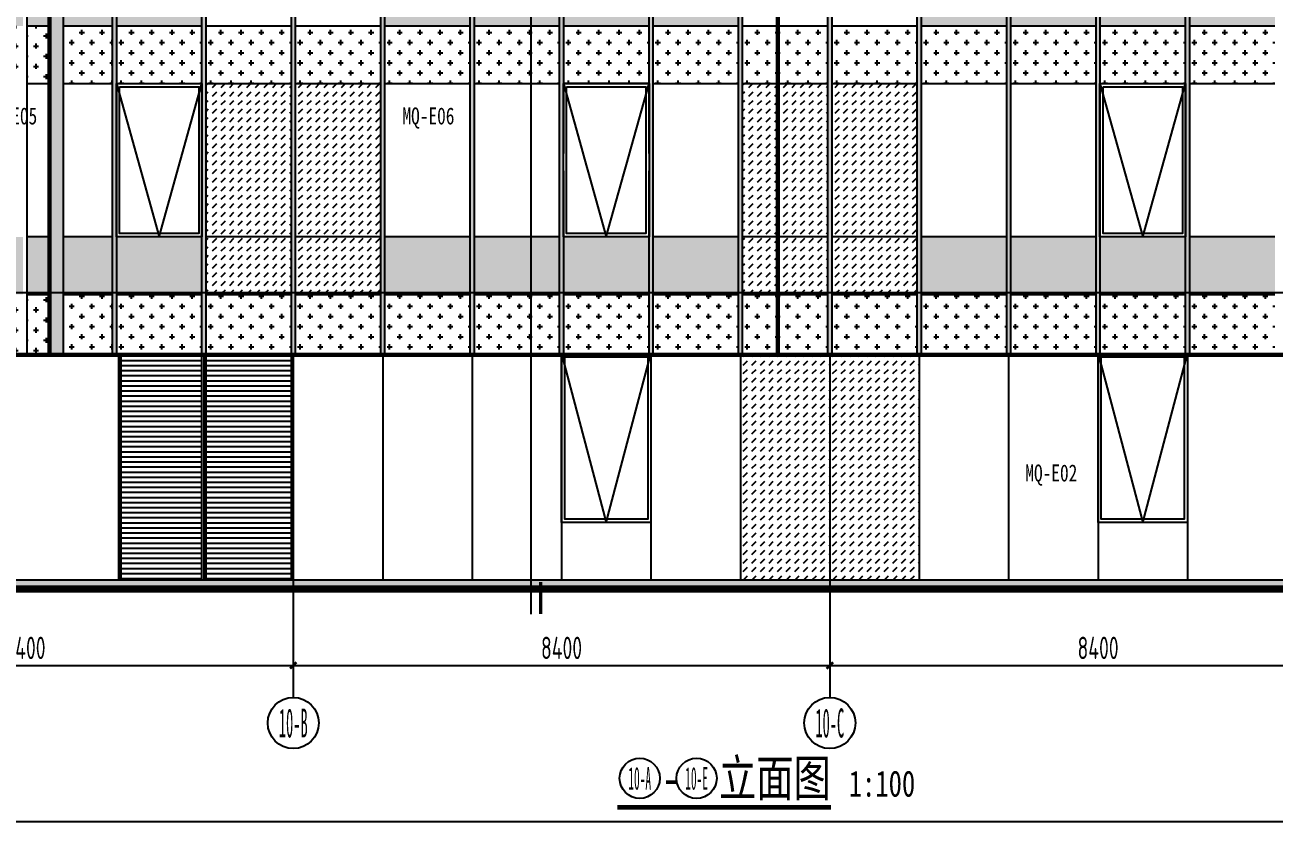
# Model space of a CAD drawing. Extents: x -863035 to 270371, y -8918 to 240488.
# Drawn here: x -295212 to -275642, y 143481 to 156141 of the extents above; entities that cross this region are included whole.
import ezdxf
from ezdxf.enums import TextEntityAlignment as Align

# ---------------------------------------------------------------- set-up
doc = ezdxf.new("R2010")
doc.units = 0
doc.header["$LTSCALE"] = 1000
doc.header["$MEASUREMENT"] = 0
doc.linetypes.add('109-34 轴网$0$L1$0$$AUDIT_BAD_LTYPE1', pattern=[0])
for name, color, linetype in [('01-标注_符号', 200, 'Continuous'), ('01-标注_轴线坐标', 132, 'Continuous'), ('02-TEXT_标注', 130, 'Continuous'), ('02-TEXT_轴号', 7, 'Continuous'), ('05-填充_156', 156, 'Continuous'), ('05-填充_18', 18, 'Continuous'), ('05-填充_天正', 26, 'Continuous'), ('A-C_窗', 140, 'Continuous'), ('AXIS_TEXT', 7, 'Continuous'), ('D_铝板', 181, 'Continuous'), ('DIM_SYMB', 3, 'Continuous'), ('E-立面', 255, 'Continuous'), ('E-立面轮廓', 241, 'Continuous')]:
    doc.layers.add(name, color=color, linetype=linetype)
doc.layers.add('04-不打印_辅助线', color=165, linetype='Continuous', plot=False)
doc.styles.add('_TCH_AXIS', font='STXIHEI.TTF')
doc.styles.add('_TCH_DIM_T3', font='ROS1', dxfattribs={"width": 0.75, "bigfont": 'JD'})
doc.styles.add('_TCH_LABEL', font='', dxfattribs={"width": 0.75})
doc.styles.add('COMPLEX', font='COMPLEX')
doc.styles.get("Standard").update_dxf_attribs({"font": 'STXIHEI.TTF', "width": 0.75})
doc.styles.get('_TCH_LABEL').set_extended_font_data('SimSun')
doc.dimstyles.new('_TCH_ARCH&&100', dxfattribs={"dimtxt": 350, "dimasz": 100, "dimexe": 250, "dimexo": 300, "dimgap": 100, "dimtad": 1, "dimdec": 0, "dimzin": 0, "dimdsep": 46, "dimtxsty": '_TCH_DIM_T3', "dimblk": 'ARCHTICK', "dimcen": 0.09, "dimclrt": 7, "dimazin": 2, "dimtfac": 1, "dimtdec": 0, "dimtix": 1, "dimtmove": 2, "dimatfit": 3, "dimfxl": 0, "dimtolj": 1, "dimtzin": 0, "dimarcsym": 0})
pattern_1 = [(360, (3611.21, -217830.64), (158.75, 158.75), [79.375, -238.125]), (90, (3650.9, -217870.32), (-158.75, 158.75), [79.375, -238.125])]
pattern_2 = [(360, (4071.21, -217830.64), (158.75, 158.75), [79.375, -238.125]), (90, (4110.9, -217870.32), (-158.75, 158.75), [79.375, -238.125])]
pattern_3 = [(360, (20871.21, -217830.64), (158.75, 158.75), [79.375, -238.125]), (90, (20910.9, -217870.32), (-158.75, 158.75), [79.375, -238.125])]
pattern_4 = [(45, (4071.21, -217830.64), (4e-14, 134.70384), [95.25, -95.25])]
pattern_5 = [(45, (12471.21, -217830.64), (4e-14, 134.70384), [95.25, -95.25])]

# ---------------------------------------------------------------- blocks, each defined once
blk = doc.blocks.new('A$C70DF4B89')
at = {"layer": 'A-C_窗'}
for points in [[(-1400, 2640), (0, 2640), (0, 0), (-1400, 0)], [(-1350, 2590), (-50, 2590), (-50, 50), (-1350, 50)]]:
    blk.add_lwpolyline(points, close=True, dxfattribs=at)
blk.add_lwpolyline([(-1400, 2640), (-700, 0), (0, 2640)], dxfattribs=at)
blk = doc.blocks.new('fdsgdfg')
at = {"layer": 'A-C_窗'}
for points in [[(1400, 2640), (0, 2640)], [(0, 2640), (700, 0), (1400, 2640)], [(1400, 0), (0, 0)]]:
    blk.add_lwpolyline(points, dxfattribs=at)
for points in [[(0, 2640), (1400, 2640), (1400, 0), (0, 0)], [(50, 2590), (1350, 2590), (1350, 50), (50, 50)]]:
    blk.add_lwpolyline(points, close=True, dxfattribs=at)
blk = doc.blocks.new('A$C2DDF4F07')
at = {"layer": 'A-C_窗'}
for points in [[(0, 2400), (1340, 2400), (1340, 0), (0, 0)], [(50, 2350), (1290, 2350), (1290, 50), (50, 50)]]:
    blk.add_lwpolyline(points, close=True, dxfattribs=at)
blk.add_lwpolyline([(0, 2400), (670, 0), (1340, 2400)], dxfattribs=at)
blk = doc.blocks.new('*U23')
at = {"layer": '05-填充_18'}
h = blk.add_hatch(color=256, dxfattribs=at)
h.dxf.hatch_style = 1
h.paths.add_polyline_path([(60, -15050), (0, -15050), (0, 310), (60, 310)])
blk.add_lwpolyline([(60, -15050), (0, -15050), (0, 310), (60, 310)], close=True)
blk = doc.blocks.new('*U25')
at = {"layer": '05-填充_18'}
h = blk.add_hatch(color=256, dxfattribs=at)
h.dxf.hatch_style = 1
h.paths.add_polyline_path([(60, -10350), (0, -10350), (0, 310), (60, 310)])
blk.add_lwpolyline([(60, -10350), (0, -10350), (0, 310), (60, 310)], close=True)
blk = doc.blocks.new('dsfdsg')
at = {"layer": 'A-C_窗'}
for points in [[(1340, 2400), (0, 2400)], [(1340, 0), (0, 0)]]:
    blk.add_lwpolyline(points, dxfattribs=at)
blk.add_wipeout([(0, 1300), (0, 1035), (1340, 1035), (1340, 1300)])
for points in [[(0, 2400), (1340, 2400), (1340, 0), (0, 0)], [(50, 2350), (1290, 2350), (1290, 50), (50, 50)]]:
    blk.add_lwpolyline(points, close=True, dxfattribs=at)
blk.add_lwpolyline([(0, 2400), (670, 0), (1340, 2400)], dxfattribs=at)
blk = doc.blocks.new('hgrsjhytd')
at = {"layer": '05-填充_156'}
h = blk.add_hatch(dxfattribs=at)
h.set_pattern_fill('CROSS', color=136, scale=100, angle=-90)
h.set_pattern_definition([(270, (141203.1, -171174.53), (158.75, -158.75), [79.375, -238.125]), (0, (141163.42, -171214.22), (158.75, 158.75), [79.375, -238.125])])
h.paths.add_polyline_path([(17233.9, -20178.3), (17603.9, -20178.3), (17603.9, -19278.3), (17233.9, -19278.3)])
h.paths.add_polyline_path([(16403.9, -20178.3), (17173.9, -20178.3), (17173.9, -19278.3), (16403.9, -19278.3)])
h.paths.add_polyline_path([(17233.9, -15948.3), (17603.9, -15948.3), (17603.9, -15048.3), (17233.9, -15048.3)])
h.paths.add_polyline_path([(16403.9, -15948.3), (17173.9, -15948.3), (17173.9, -15048.3), (16403.9, -15048.3)])
h.paths.add_polyline_path([(17233.9, -11748.3), (17603.9, -11748.3), (17603.9, -10848.3), (17233.9, -10848.3)])
h.paths.add_polyline_path([(16403.9, -11748.3), (17173.9, -11748.3), (17173.9, -10848.3), (16403.9, -10848.3)])
h.paths.add_polyline_path([(17233.9, -7548.3), (17603.9, -7548.3), (17603.9, -6648.3), (17233.9, -6648.3)])
h.paths.add_polyline_path([(16403.9, -7548.3), (17173.9, -7548.3), (17173.9, -6648.3), (16403.9, -6648.3)])
h.paths.add_polyline_path([(17233.9, -6648.3), (17603.9, -6648.3), (17603.9, -5748.3), (17233.9, -5748.3)])
h.paths.add_polyline_path([(16403.9, -6648.3), (17173.9, -6648.3), (17173.9, -5748.3), (16403.9, -5748.3)])
h = blk.add_hatch(dxfattribs=at)
h.set_pattern_fill('CROSS', color=136, scale=100, angle=-90)
h.set_pattern_definition(pattern_1)
h.paths.add_polyline_path([(18573.9, -15048.3), (17803.9, -15048.3), (17803.9, -15948.3), (18573.9, -15948.3)])
h = blk.add_hatch(dxfattribs=at)
h.set_pattern_fill('CROSS', color=136, scale=100, angle=-90)
h.set_pattern_definition(pattern_2)
h.paths.add_polyline_path([(19973.9, -15048.3), (18633.9, -15048.3), (18633.9, -15948.3), (19973.9, -15948.3)])
h = blk.add_hatch(dxfattribs=at)
h.set_pattern_fill('CROSS', color=136, scale=100, angle=-90)
h.set_pattern_definition([(360, (5471.21, -217830.64), (158.75, 158.75), [79.375, -238.125]), (90, (5510.9, -217870.32), (-158.75, 158.75), [79.375, -238.125])])
h.paths.add_polyline_path([(21373.9, -15048.3), (20033.9, -15048.3), (20033.9, -15948.3), (21373.9, -15948.3)])
h = blk.add_hatch(dxfattribs=at)
h.set_pattern_fill('CROSS', color=136, scale=100, angle=-90)
h.set_pattern_definition([(360, (6871.21, -217830.64), (158.75, 158.75), [79.375, -238.125]), (90, (6910.9, -217870.32), (-158.75, 158.75), [79.375, -238.125])])
h.paths.add_polyline_path([(22773.9, -15048.3), (21433.9, -15048.3), (21433.9, -15948.3), (22773.9, -15948.3)])
h = blk.add_hatch(dxfattribs=at)
h.set_pattern_fill('CROSS', color=136, scale=100, angle=-90)
h.set_pattern_definition([(360, (8271.21, -217830.64), (158.75, 158.75), [79.375, -238.125]), (90, (8310.9, -217870.32), (-158.75, 158.75), [79.375, -238.125])])
h.paths.add_polyline_path([(24173.9, -15048.3), (22833.9, -15048.3), (22833.9, -15948.3), (24173.9, -15948.3)])
h = blk.add_hatch(dxfattribs=at)
h.set_pattern_fill('CROSS', color=136, scale=100, angle=-90)
h.set_pattern_definition([(360, (9671.21, -217830.64), (158.75, 158.75), [79.375, -238.125]), (90, (9710.9, -217870.32), (-158.75, 158.75), [79.375, -238.125])])
h.paths.add_polyline_path([(25573.9, -15048.3), (24233.9, -15048.3), (24233.9, -15948.3), (25573.9, -15948.3)])
h = blk.add_hatch(dxfattribs=at)
h.set_pattern_fill('CROSS', color=136, scale=100, angle=-90)
h.set_pattern_definition([(360, (11071.21, -217830.64), (158.75, 158.75), [79.375, -238.125]), (90, (11110.9, -217870.32), (-158.75, 158.75), [79.375, -238.125])])
h.paths.add_polyline_path([(26973.9, -15048.3), (25633.9, -15048.3), (25633.9, -15948.3), (26973.9, -15948.3)])
h = blk.add_hatch(dxfattribs=at)
h.set_pattern_fill('CROSS', color=136, scale=100, angle=-90)
h.set_pattern_definition([(360, (12471.21, -217830.64), (158.75, 158.75), [79.375, -238.125]), (90, (12510.9, -217870.32), (-158.75, 158.75), [79.375, -238.125])])
h.paths.add_polyline_path([(28373.9, -15048.3), (27033.9, -15048.3), (27033.9, -15948.3), (28373.9, -15948.3)])
h = blk.add_hatch(dxfattribs=at)
h.set_pattern_fill('CROSS', color=136, scale=100, angle=-90)
h.set_pattern_definition([(360, (13871.21, -217830.64), (158.75, 158.75), [79.375, -238.125]), (90, (13910.9, -217870.32), (-158.75, 158.75), [79.375, -238.125])])
h.paths.add_polyline_path([(29773.9, -15048.3), (28433.9, -15048.3), (28433.9, -15948.3), (29773.9, -15948.3)])
h = blk.add_hatch(dxfattribs=at)
h.set_pattern_fill('CROSS', color=136, scale=100, angle=-90)
h.set_pattern_definition([(360, (15271.21, -217830.64), (158.75, 158.75), [79.375, -238.125]), (90, (15310.9, -217870.32), (-158.75, 158.75), [79.375, -238.125])])
h.paths.add_polyline_path([(31173.9, -15048.3), (29833.9, -15048.3), (29833.9, -15948.3), (31173.9, -15948.3)])
h = blk.add_hatch(dxfattribs=at)
h.set_pattern_fill('CROSS', color=136, scale=100, angle=-90)
h.set_pattern_definition([(360, (16671.21, -217830.64), (158.75, 158.75), [79.375, -238.125]), (90, (16710.9, -217870.32), (-158.75, 158.75), [79.375, -238.125])])
h.paths.add_polyline_path([(32573.9, -15048.3), (31233.9, -15048.3), (31233.9, -15948.3), (32573.9, -15948.3)])
h = blk.add_hatch(dxfattribs=at)
h.set_pattern_fill('CROSS', color=136, scale=100, angle=-90)
h.set_pattern_definition([(360, (18071.21, -217830.64), (158.75, 158.75), [79.375, -238.125]), (90, (18110.9, -217870.32), (-158.75, 158.75), [79.375, -238.125])])
h.paths.add_polyline_path([(33973.9, -15048.3), (32633.9, -15048.3), (32633.9, -15948.3), (33973.9, -15948.3)])
h = blk.add_hatch(dxfattribs=at)
h.set_pattern_fill('CROSS', color=136, scale=100, angle=-90)
h.set_pattern_definition([(360, (19471.21, -217830.64), (158.75, 158.75), [79.375, -238.125]), (90, (19510.9, -217870.32), (-158.75, 158.75), [79.375, -238.125])])
h.paths.add_polyline_path([(35373.9, -15048.3), (34033.9, -15048.3), (34033.9, -15948.3), (35373.9, -15948.3)])
h = blk.add_hatch(dxfattribs=at)
h.set_pattern_fill('CROSS', color=136, scale=100, angle=-90)
h.set_pattern_definition(pattern_3)
h.paths.add_polyline_path([(36773.9, -15048.3), (35433.9, -15048.3), (35433.9, -15948.3), (36773.9, -15948.3)])
h = blk.add_hatch(dxfattribs=at)
h.set_pattern_fill('DASH', color=256, scale=100, angle=-45)
h.set_pattern_definition(pattern_4)
h.paths.add_polyline_path([(21373.9, -15948.3), (20033.9, -15948.3), (20033.9, -19218.3), (21373.9, -19218.3)])
h = blk.add_hatch(dxfattribs=at)
h.set_pattern_fill('DASH', color=256, scale=100, angle=-45)
h.set_pattern_definition(pattern_4)
h.paths.add_polyline_path([(22773.9, -15948.3), (21433.9, -15948.3), (21433.9, -19218.3), (22773.9, -19218.3)])
h = blk.add_hatch(dxfattribs=at)
h.set_pattern_fill('DASH', color=256, scale=100, angle=-45)
h.set_pattern_definition(pattern_5)
h.paths.add_polyline_path([(29773.9, -15948.3), (28433.9, -15948.3), (28433.9, -19218.3), (29773.9, -19218.3)])
h = blk.add_hatch(dxfattribs=at)
h.set_pattern_fill('DASH', color=256, scale=100, angle=-45)
h.set_pattern_definition(pattern_5)
h.paths.add_polyline_path([(31173.9, -15948.3), (29833.9, -15948.3), (29833.9, -19218.3), (31173.9, -19218.3)])
h = blk.add_hatch(dxfattribs=at)
h.set_pattern_fill('CROSS', color=136, scale=100, angle=-90)
h.set_pattern_definition(pattern_1)
h.paths.add_polyline_path([(18573.9, -19248.3), (17803.9, -19248.3), (17803.9, -20178.3), (18573.9, -20178.3)])
h = blk.add_hatch(dxfattribs=at)
h.set_pattern_fill('CROSS', color=136, scale=100, angle=-90)
h.set_pattern_definition(pattern_2)
h.paths.add_polyline_path([(19973.9, -19248.3), (18633.9, -19248.3), (18633.9, -20178.3), (19973.9, -20178.3)])
h = blk.add_hatch(dxfattribs=at)
h.set_pattern_fill('CROSS', color=136, scale=100, angle=-90)
h.set_pattern_definition([(360, (5471.21, -217830.64), (158.75, 158.75), [79.375, -238.125]), (90, (5510.9, -217870.32), (-158.75, 158.75), [79.375, -238.125])])
h.paths.add_polyline_path([(21373.9, -19248.3), (20033.9, -19248.3), (20033.9, -20178.3), (21373.9, -20178.3)])
h = blk.add_hatch(dxfattribs=at)
h.set_pattern_fill('CROSS', color=136, scale=100, angle=-90)
h.set_pattern_definition([(360, (6871.21, -217830.64), (158.75, 158.75), [79.375, -238.125]), (90, (6910.9, -217870.32), (-158.75, 158.75), [79.375, -238.125])])
h.paths.add_polyline_path([(22773.9, -19248.3), (21433.9, -19248.3), (21433.9, -20178.3), (22773.9, -20178.3)])
h = blk.add_hatch(dxfattribs=at)
h.set_pattern_fill('CROSS', color=136, scale=100, angle=-90)
h.set_pattern_definition([(360, (8271.21, -217830.64), (158.75, 158.75), [79.375, -238.125]), (90, (8310.9, -217870.32), (-158.75, 158.75), [79.375, -238.125])])
h.paths.add_polyline_path([(24173.9, -19248.3), (22833.9, -19248.3), (22833.9, -20178.3), (24173.9, -20178.3)])
h = blk.add_hatch(dxfattribs=at)
h.set_pattern_fill('CROSS', color=136, scale=100, angle=-90)
h.set_pattern_definition([(360, (9671.21, -217830.64), (158.75, 158.75), [79.375, -238.125]), (90, (9710.9, -217870.32), (-158.75, 158.75), [79.375, -238.125])])
h.paths.add_polyline_path([(25573.9, -19248.3), (24233.9, -19248.3), (24233.9, -20178.3), (25573.9, -20178.3)])
h = blk.add_hatch(dxfattribs=at)
h.set_pattern_fill('CROSS', color=136, scale=100, angle=-90)
h.set_pattern_definition([(360, (11071.21, -217830.64), (158.75, 158.75), [79.375, -238.125]), (90, (11110.9, -217870.32), (-158.75, 158.75), [79.375, -238.125])])
h.paths.add_polyline_path([(26973.9, -19248.3), (25633.9, -19248.3), (25633.9, -20178.3), (26973.9, -20178.3)])
h = blk.add_hatch(dxfattribs=at)
h.set_pattern_fill('CROSS', color=136, scale=100, angle=-90)
h.set_pattern_definition([(360, (12471.21, -217830.64), (158.75, 158.75), [79.375, -238.125]), (90, (12510.9, -217870.32), (-158.75, 158.75), [79.375, -238.125])])
h.paths.add_polyline_path([(28373.9, -19248.3), (27033.9, -19248.3), (27033.9, -20178.3), (28373.9, -20178.3)])
h = blk.add_hatch(dxfattribs=at)
h.set_pattern_fill('CROSS', color=136, scale=100, angle=-90)
h.set_pattern_definition([(360, (13871.21, -217830.64), (158.75, 158.75), [79.375, -238.125]), (90, (13910.9, -217870.32), (-158.75, 158.75), [79.375, -238.125])])
h.paths.add_polyline_path([(29773.9, -19248.3), (28433.9, -19248.3), (28433.9, -20178.3), (29773.9, -20178.3)])
h = blk.add_hatch(dxfattribs=at)
h.set_pattern_fill('CROSS', color=136, scale=100, angle=-90)
h.set_pattern_definition([(360, (15271.21, -217830.64), (158.75, 158.75), [79.375, -238.125]), (90, (15310.9, -217870.32), (-158.75, 158.75), [79.375, -238.125])])
h.paths.add_polyline_path([(31173.9, -19248.3), (29833.9, -19248.3), (29833.9, -20178.3), (31173.9, -20178.3)])
h = blk.add_hatch(dxfattribs=at)
h.set_pattern_fill('CROSS', color=136, scale=100, angle=-90)
h.set_pattern_definition([(360, (16671.21, -217830.64), (158.75, 158.75), [79.375, -238.125]), (90, (16710.9, -217870.32), (-158.75, 158.75), [79.375, -238.125])])
h.paths.add_polyline_path([(32573.9, -19248.3), (31233.9, -19248.3), (31233.9, -20178.3), (32573.9, -20178.3)])
h = blk.add_hatch(dxfattribs=at)
h.set_pattern_fill('CROSS', color=136, scale=100, angle=-90)
h.set_pattern_definition([(360, (18071.21, -217830.64), (158.75, 158.75), [79.375, -238.125]), (90, (18110.9, -217870.32), (-158.75, 158.75), [79.375, -238.125])])
h.paths.add_polyline_path([(33973.9, -19248.3), (32633.9, -19248.3), (32633.9, -20178.3), (33973.9, -20178.3)])
h = blk.add_hatch(dxfattribs=at)
h.set_pattern_fill('CROSS', color=136, scale=100, angle=-90)
h.set_pattern_definition([(360, (19471.21, -217830.64), (158.75, 158.75), [79.375, -238.125]), (90, (19510.9, -217870.32), (-158.75, 158.75), [79.375, -238.125])])
h.paths.add_polyline_path([(35373.9, -19248.3), (34033.9, -19248.3), (34033.9, -20178.3), (35373.9, -20178.3)])
h = blk.add_hatch(dxfattribs=at)
h.set_pattern_fill('CROSS', color=136, scale=100, angle=-90)
h.set_pattern_definition(pattern_3)
h.paths.add_polyline_path([(36773.9, -19248.3), (35433.9, -19248.3), (35433.9, -20178.3), (36773.9, -20178.3)])
at = {"layer": '05-填充_18'}
h = blk.add_hatch(color=256, dxfattribs=at)
h.dxf.hatch_style = 1
h.paths.add_polyline_path([(17603.9, -20178.3), (17803.9, -20178.3), (17803.9, -4818.3), (17603.9, -4818.3)])
at = {"layer": '05-填充_天正'}
h = blk.add_hatch(dxfattribs=at)
h.set_pattern_fill('AR-CONC', color=256, scale=200)
h.set_pattern_definition([(50, (141203.1, -171174.53), (364.36934, -31.87817), [38.1, -419.1]), (355, (141203.1, -171174.53), (-70.48565, 382.1133), [30.48, -335.28]), (100.451, (141233.47, -171177.2), (293.885, 350.2334), [32.38, -356.18]), (46.1842, (141203.1, -171072.93), (542.1581, -84.0847), [57.15, -628.65]), (96.6356, (141248.3, -171079.94), (474.8085, 494.8511), [48.57, -534.27]), (351.184, (141203.1, -171072.93), (474.8092, 494.8502), [45.72, -502.92]), (21, (141253.9, -171098.33), (303.22976, -204.53104), [38.1, -419.1]), (326, (141253.9, -171098.33), (123.60406, 368.3759), [30.48, -335.28]), (71.4514, (141279.17, -171115.38), (426.833, 163.8457), [32.38, -356.18]), (37.5, (141203.1, -171174.53), (6.17721, 169.11008), [0, -331.216, 0, -340.36, 0, -336.55]), (7.5, (141203.1, -171174.53), (133.63933, 200.36115), [0, -194.056, 0, -323.596, 0, -128.27]), (327.5, (141089.82, -171174.53), (271.18119, -11.45749), [0, -127, 0, -396.24, 0, -525.78]), (317.5, (141039.02, -171174.53), (296.25836, 50.85298), [0, -165.1, 0, -263.144, 0, -373.38])])
h.paths.add_polyline_path([(49433.9, -15048.3), (50203.9, -15048.3), (50203.9, -14148.3), (49433.9, -14148.3)])
h.paths.add_polyline_path([(48033.9, -15048.3), (49373.9, -15048.3), (49373.9, -14148.3), (48033.9, -14148.3)])
h.paths.add_polyline_path([(43833.9, -15048.3), (45173.9, -15048.3), (45173.9, -14148.3), (43833.9, -14148.3)])
h.paths.add_polyline_path([(42433.9, -15048.3), (43773.9, -15048.3), (43773.9, -14148.3), (42433.9, -14148.3)])
h.paths.add_polyline_path([(41033.9, -14148.3), (42373.9, -14148.3), (42373.9, -15048.3), (41033.9, -15048.3)])
h.paths.add_polyline_path([(39633.9, -15048.3), (40973.9, -15048.3), (40973.9, -14148.3), (39633.9, -14148.3)])
h.paths.add_polyline_path([(35433.9, -15048.3), (36773.9, -15048.3), (36773.9, -14148.3), (35433.9, -14148.3)])
h.paths.add_polyline_path([(34033.9, -15048.3), (35373.9, -15048.3), (35373.9, -14148.3), (34033.9, -14148.3)])
h.paths.add_polyline_path([(32633.9, -15048.3), (33973.9, -15048.3), (33973.9, -14148.3), (32633.9, -14148.3)])
h.paths.add_polyline_path([(31233.9, -15048.3), (32573.9, -15048.3), (32573.9, -14148.3), (31233.9, -14148.3)])
h.paths.add_polyline_path([(27033.9, -14148.3), (28373.9, -14148.3), (28373.9, -15048.3), (27033.9, -15048.3)])
h.paths.add_polyline_path([(25633.9, -15048.3), (26973.9, -15048.3), (26973.9, -14148.3), (25633.9, -14148.3)])
h.paths.add_polyline_path([(24233.9, -14148.3), (25573.9, -14148.3), (25573.9, -15048.3), (24233.9, -15048.3)])
h.paths.add_polyline_path([(22833.9, -15048.3), (24173.9, -15048.3), (24173.9, -14148.3), (22833.9, -14148.3)])
h.paths.add_polyline_path([(18633.9, -15048.3), (19973.9, -15048.3), (19973.9, -14148.3), (18633.9, -14148.3)])
h.paths.add_polyline_path([(17803.9, -15048.3), (18573.9, -15048.3), (18573.9, -14148.3), (17803.9, -14148.3)])
h.paths.add_polyline_path([(17233.9, -15048.3), (17603.9, -15048.3), (17603.9, -14148.3), (17233.9, -14148.3)])
h.paths.add_polyline_path([(16403.9, -14148.3), (17173.9, -14148.3), (17173.9, -15048.3), (16403.9, -15048.3)])
h.paths.add_polyline_path([(15833.9, -15048.3), (16403.9, -15048.3), (16403.9, -14148.3), (15833.9, -14148.3)])
h.paths.add_polyline_path([(14433.9, -15048.3), (15773.9, -15048.3), (15773.9, -14148.3), (14433.9, -14148.3)])
h.paths.add_polyline_path([(10233.9, -15048.3), (11573.9, -15048.3), (11573.9, -14148.3), (10233.9, -14148.3)])
h.paths.add_polyline_path([(9403.9, -15048.3), (10173.9, -15048.3), (10173.9, -14148.3), (9403.9, -14148.3)])
h.paths.add_polyline_path([(8003.9, -15048.3), (8803.9, -15048.3), (8803.9, -14148.3), (8003.9, -14148.3)])
h = blk.add_hatch(dxfattribs=at)
h.set_pattern_fill('AR-CONC', color=256, scale=200)
h.set_pattern_definition([(50, (141203.1, -175374.53), (364.36934, -31.87817), [38.1, -419.1]), (355, (141203.1, -175374.53), (-70.48565, 382.1133), [30.48, -335.28]), (100.451, (141233.47, -175377.2), (293.885, 350.2334), [32.38, -356.18]), (46.1842, (141203.1, -175272.93), (542.1581, -84.0847), [57.15, -628.65]), (96.6356, (141248.3, -175279.94), (474.8085, 494.8511), [48.57, -534.27]), (351.184, (141203.1, -175272.93), (474.8092, 494.8502), [45.72, -502.92]), (21, (141253.9, -175298.33), (303.22976, -204.53104), [38.1, -419.1]), (326, (141253.9, -175298.33), (123.60406, 368.3759), [30.48, -335.28]), (71.4514, (141279.17, -175315.38), (426.833, 163.8457), [32.38, -356.18]), (37.5, (141203.1, -175374.53), (6.17721, 169.11008), [0, -331.216, 0, -340.36, 0, -336.55]), (7.5, (141203.1, -175374.53), (133.63933, 200.36115), [0, -194.056, 0, -323.596, 0, -128.27]), (327.5, (141089.82, -175374.53), (271.18119, -11.45749), [0, -127, 0, -396.24, 0, -525.78]), (317.5, (141039.02, -175374.53), (296.25836, 50.85298), [0, -165.1, 0, -263.144, 0, -373.38])])
h.paths.add_polyline_path([(49433.9, -19248.3), (50203.9, -19248.3), (50203.9, -18348.3), (49433.9, -18348.3)])
h.paths.add_polyline_path([(48033.9, -19248.3), (49373.9, -19248.3), (49373.9, -18348.3), (48033.9, -18348.3)])
h.paths.add_polyline_path([(43833.9, -19248.3), (45173.9, -19248.3), (45173.9, -18348.3), (43833.9, -18348.3)])
h.paths.add_polyline_path([(42433.9, -19248.3), (43773.9, -19248.3), (43773.9, -18348.3), (42433.9, -18348.3)])
h.paths.add_polyline_path([(41033.9, -18348.3), (42373.9, -18348.3), (42373.9, -19248.3), (41033.9, -19248.3)])
h.paths.add_polyline_path([(39633.9, -19248.3), (40973.9, -19248.3), (40973.9, -18348.3), (39633.9, -18348.3)])
h.paths.add_polyline_path([(35433.9, -19248.3), (36773.9, -19248.3), (36773.9, -18348.3), (35433.9, -18348.3)])
h.paths.add_polyline_path([(34033.9, -19248.3), (35373.9, -19248.3), (35373.9, -18348.3), (34033.9, -18348.3)])
h.paths.add_polyline_path([(32633.9, -19248.3), (33973.9, -19248.3), (33973.9, -18348.3), (32633.9, -18348.3)])
h.paths.add_polyline_path([(31233.9, -19248.3), (32573.9, -19248.3), (32573.9, -18348.3), (31233.9, -18348.3)])
h.paths.add_polyline_path([(27033.9, -18348.3), (28373.9, -18348.3), (28373.9, -19248.3), (27033.9, -19248.3)])
h.paths.add_polyline_path([(25633.9, -19248.3), (26973.9, -19248.3), (26973.9, -18348.3), (25633.9, -18348.3)])
h.paths.add_polyline_path([(24233.9, -18348.3), (25573.9, -18348.3), (25573.9, -19248.3), (24233.9, -19248.3)])
h.paths.add_polyline_path([(22833.9, -19248.3), (24173.9, -19248.3), (24173.9, -18348.3), (22833.9, -18348.3)])
h.paths.add_polyline_path([(18633.9, -19248.3), (19973.9, -19248.3), (19973.9, -18348.3), (18633.9, -18348.3)])
h.paths.add_polyline_path([(17803.9, -19248.3), (18573.9, -19248.3), (18573.9, -18348.3), (17803.9, -18348.3)])
h.paths.add_polyline_path([(17233.9, -19248.3), (17603.9, -19248.3), (17603.9, -18348.3), (17233.9, -18348.3)])
h.paths.add_polyline_path([(16403.9, -18348.3), (17173.9, -18348.3), (17173.9, -19248.3), (16403.9, -19248.3)])
h.paths.add_polyline_path([(15833.9, -19248.3), (16403.9, -19248.3), (16403.9, -18348.3), (15833.9, -18348.3)])
h.paths.add_polyline_path([(14433.9, -19248.3), (15773.9, -19248.3), (15773.9, -18348.3), (14433.9, -18348.3)])
h.paths.add_polyline_path([(10233.9, -19248.3), (11573.9, -19248.3), (11573.9, -18348.3), (10233.9, -18348.3)])
h.paths.add_polyline_path([(9403.9, -19248.3), (10173.9, -19248.3), (10173.9, -18348.3), (9403.9, -18348.3)])
h.paths.add_polyline_path([(8003.9, -19248.3), (8803.9, -19248.3), (8803.9, -18348.3), (8003.9, -18348.3)])
at = {"layer": '04-不打印_辅助线'}
for points in [[(5587.2, -19218.3), (50637.1, -19218.3)], [(5587.2, -23718.3), (50637.1, -23718.3)]]:
    blk.add_lwpolyline(points, dxfattribs=at)
at = {"layer": 'A-C_窗'}
for points in [[(17233.9, -3348.3), (17233.9, -20178.3)], [(17233.9, -15048.3), (17603.9, -15048.3)], [(17803.9, -15048.3), (18573.9, -15048.3)], [(18633.9, -15048.3), (19973.9, -15048.3)], [(18633.9, -15048.3), (19973.9, -15048.3)], [(20033.9, -15048.3), (21373.9, -15048.3)], [(21433.9, -15048.3), (22773.9, -15048.3)], [(22833.9, -15048.3), (24173.9, -15048.3)], [(24233.9, -15048.3), (25573.9, -15048.3)], [(25633.9, -15048.3), (26973.9, -15048.3)], [(27033.9, -15048.3), (28373.9, -15048.3)], [(28433.9, -15048.3), (29773.9, -15048.3)], [(29833.9, -15048.3), (31173.9, -15048.3)], [(31233.9, -15048.3), (32573.9, -15048.3)], [(32633.9, -15048.3), (33973.9, -15048.3)], [(34033.9, -15048.3), (35373.9, -15048.3)], [(35433.9, -15048.3), (36773.9, -15048.3)], [(17233.9, -15948.3), (17603.9, -15948.3)], [(17803.9, -15948.3), (18573.9, -15948.3)], [(18633.9, -15948.3), (19973.9, -15948.3)], [(18633.9, -15948.3), (19973.9, -15948.3)], [(20033.9, -15948.3), (21373.9, -15948.3)], [(21433.9, -15948.3), (22773.9, -15948.3)], [(22833.9, -15948.3), (24173.9, -15948.3)], [(24233.9, -15948.3), (25573.9, -15948.3)], [(25633.9, -15948.3), (26973.9, -15948.3)], [(27033.9, -15948.3), (28373.9, -15948.3)], [(28433.9, -15948.3), (29773.9, -15948.3)], [(29833.9, -15948.3), (31173.9, -15948.3)], [(31233.9, -15948.3), (32573.9, -15948.3)], [(32633.9, -15948.3), (33973.9, -15948.3)], [(34033.9, -15948.3), (35373.9, -15948.3)], [(35433.9, -15948.3), (36773.9, -15948.3)], [(17603.9, -18348.3), (17233.9, -18348.3)], [(18573.9, -18348.3), (17803.9, -18348.3)], [(19973.9, -18348.3), (18633.9, -18348.3)], [(21373.9, -18348.3), (20033.9, -18348.3)], [(22773.9, -18348.3), (21433.9, -18348.3)], [(24173.9, -18348.3), (22833.9, -18348.3)], [(25573.9, -18348.3), (24233.9, -18348.3)], [(28373.9, -18348.3), (27033.9, -18348.3)], [(29773.9, -18348.3), (28433.9, -18348.3)], [(31173.9, -18348.3), (29833.9, -18348.3)], [(32573.9, -18348.3), (31233.9, -18348.3)], [(33973.9, -18348.3), (32633.9, -18348.3)], [(36773.9, -18348.3), (35433.9, -18348.3)], [(17233.9, -19248.3), (17603.9, -19248.3)], [(17803.9, -19248.3), (18573.9, -19248.3)], [(18633.9, -19248.3), (19973.9, -19248.3)], [(20033.9, -19248.3), (21373.9, -19248.3)], [(21433.9, -19248.3), (22773.9, -19248.3)], [(22833.9, -19248.3), (24173.9, -19248.3)], [(24233.9, -19248.3), (25573.9, -19248.3)], [(25633.9, -19248.3), (26973.9, -19248.3)], [(27033.9, -19248.3), (28373.9, -19248.3)], [(28433.9, -19248.3), (29003.9, -19248.3)], [(29003.9, -19248.3), (29773.9, -19248.3)], [(29833.9, -19248.3), (31173.9, -19248.3)], [(31233.9, -19248.3), (32573.9, -19248.3)], [(32633.9, -19248.3), (33973.9, -19248.3)], [(34033.9, -19248.3), (35373.9, -19248.3)], [(35433.9, -19248.3), (36773.9, -19248.3)]]:
    blk.add_lwpolyline(points, dxfattribs=at)
at = {"layer": 'E-立面', "linetype": '109-34 轴网$0$L1$0$$AUDIT_BAD_LTYPE1'}
for points in [[(29003.9, -9518.3), (50803.9, -9518.3), (50803.9, -20178.3), (7803.9, -20178.3), (7803.9, -4818.3), (14363.9, -4818.3)], [(36403.9, -9518.3), (36403.9, -4818.3), (17603.9, -4818.3), (17603.9, -20178.3)], [(17803.9, -4818.3), (17803.9, -20178.3)], [(29003.9, -9518.3), (29003.9, -20178.3)], [(50637.1, -23818.3), (5610.2, -23818.3)]]:
    blk.add_lwpolyline(points, dxfattribs=at)
at = {"layer": 'E-立面轮廓', "const_width": 50}
for points in [[(28978.9, -20178.3), (28978.9, -9493.3), (50828.9, -9493.3), (50828.9, -20203.3), (7778.9, -20203.3), (7778.9, -4793.3), (14388.9, -4793.3), (14388.9, -5293.3)], [(36428.9, -9518.3), (36428.9, -4793.3), (17578.9, -4793.3), (17578.9, -20178.3)]]:
    blk.add_lwpolyline(points, dxfattribs=at)
at = {"layer": 'E-立面轮廓', "linetype": '109-34 轴网$0$L1$0$$AUDIT_BAD_LTYPE1', "const_width": 100}
blk.add_lwpolyline([(50637.1, -23868.3), (5610.2, -23868.3)], dxfattribs=at)
at = {"layer": 'A-C_窗'}
for p in [(18633.9, -18348.3), (34033.9, -18348.3)]:
    blk.add_blockref('A$C2DDF4F07', p, dxfattribs=at)
at = {"layer": 'D_铝板'}
for name, p in [('*U23', (18573.9, -5128.2)), ('*U23', (19973.9, -5128.2)), ('*U23', (21373.9, -5128.2)), ('*U23', (22773.9, -5128.2)), ('*U23', (24173.9, -5128.2)), ('*U23', (25573.9, -5128.2)), ('*U23', (26973.9, -5128.2)), ('*U23', (28373.9, -5128.2)), ('*U25', (29773.9, -9828.2)), ('*U25', (31173.9, -9828.2)), ('*U25', (32573.9, -9828.2)), ('*U25', (33973.9, -9828.2)), ('*U25', (35373.9, -9828.2))]:
    blk.add_blockref(name, p, dxfattribs=at)
blk.add_blockref('dsfdsg', (25633.9, -18348.3))
blk = doc.blocks.new('_ArchTick')
at = {"color": 0, "linetype": 'ByBlock', "const_width": 0.4}
blk.add_lwpolyline([(-0.5, -0.5), (0.5, 0.5)], dxfattribs=at)
blk = doc.blocks.new('*D181')
at = {"layer": '01-标注_轴线坐标', "color": 0, "lineweight": -2, "transparency": 16777216}
for p, q in [((-282612, 148318), (-282612, 145868)), ((-274212, 148318), (-274212, 145868)), ((-282612, 146118), (-274212, 146118))]:
    blk.add_line(p, q, dxfattribs=at)
at = {"layer": 'Defpoints', "color": 0, "transparency": 16777216}
for p in [(-282612, 148618), (-274212, 148618), (-274212, 146118)]:
    blk.add_point(p, dxfattribs=at)
at = {"layer": '01-标注_轴线坐标', "color": 0, "lineweight": -2, "transparency": 16777216, "xscale": 100, "yscale": 100, "zscale": 100, "rotation": 180}
blk.add_blockref('_ArchTick', (-282612, 146118), dxfattribs=at)
at = {"layer": '01-标注_轴线坐标', "color": 0, "lineweight": -2, "transparency": 16777216, "xscale": 100, "yscale": 100, "zscale": 100}
blk.add_blockref('_ArchTick', (-274212, 146118), dxfattribs=at)
at = {"layer": '01-标注_轴线坐标', "color": 7, "transparency": 16777216, "insert": (-278412, 146393), "char_height": 350, "attachment_point": 5, "style": '_TCH_DIM_T3'}
blk.add_mtext('\\A1;8400', dxfattribs=at)
blk = doc.blocks.new('*D182')
at = {"layer": '01-标注_轴线坐标', "color": 0, "lineweight": -2, "transparency": 16777216}
for p, q in [((-291012, 148318), (-291012, 145868)), ((-282612, 148318), (-282612, 145868)), ((-291012, 146118), (-282612, 146118))]:
    blk.add_line(p, q, dxfattribs=at)
at = {"layer": 'Defpoints', "color": 0, "transparency": 16777216}
for p in [(-291012, 148618), (-282612, 148618), (-282612, 146118)]:
    blk.add_point(p, dxfattribs=at)
at = {"layer": '01-标注_轴线坐标', "color": 0, "lineweight": -2, "transparency": 16777216, "xscale": 100, "yscale": 100, "zscale": 100, "rotation": 180}
blk.add_blockref('_ArchTick', (-291012, 146118), dxfattribs=at)
at = {"layer": '01-标注_轴线坐标', "color": 0, "lineweight": -2, "transparency": 16777216, "xscale": 100, "yscale": 100, "zscale": 100}
blk.add_blockref('_ArchTick', (-282612, 146118), dxfattribs=at)
at = {"layer": '01-标注_轴线坐标', "color": 7, "transparency": 16777216, "insert": (-286812, 146393), "char_height": 350, "attachment_point": 5, "style": '_TCH_DIM_T3'}
blk.add_mtext('\\A1;8400', dxfattribs=at)
blk = doc.blocks.new('*D183')
at = {"layer": '01-标注_轴线坐标', "color": 0, "lineweight": -2, "transparency": 16777216}
for p, q in [((-299412, 148318), (-299412, 145868)), ((-291012, 148318), (-291012, 145868)), ((-299412, 146118), (-291012, 146118))]:
    blk.add_line(p, q, dxfattribs=at)
at = {"layer": 'Defpoints', "color": 0, "transparency": 16777216}
for p in [(-299412, 148618), (-291012, 148618), (-291012, 146118)]:
    blk.add_point(p, dxfattribs=at)
at = {"layer": '01-标注_轴线坐标', "color": 0, "lineweight": -2, "transparency": 16777216, "xscale": 100, "yscale": 100, "zscale": 100, "rotation": 180}
blk.add_blockref('_ArchTick', (-299412, 146118), dxfattribs=at)
at = {"layer": '01-标注_轴线坐标', "color": 0, "lineweight": -2, "transparency": 16777216, "xscale": 100, "yscale": 100, "zscale": 100}
blk.add_blockref('_ArchTick', (-291012, 146118), dxfattribs=at)
at = {"layer": '01-标注_轴线坐标', "color": 7, "transparency": 16777216, "insert": (-295212, 146393), "char_height": 350, "attachment_point": 5, "style": '_TCH_DIM_T3'}
blk.add_mtext('\\A1;8400', dxfattribs=at)
blk = doc.blocks.new('_AXISO')
blk.add_circle((0, 0), 0.5)
at = {"layer": 'AXIS_TEXT', "style": 'COMPLEX', "width": 1.041667}
blk.add_attdef('A', text='', height=0.56, dxfattribs=at).set_placement((-0.25, -0.28), (0.25, -0.28), align=Align.FIT)

msp = doc.modelspace()

# ---------------------------------------------------------------- hatches: boundary and pattern name
at = {"layer": '05-填充_156'}
h = msp.add_hatch(dxfattribs=at)
h.set_pattern_fill('DASH', color=256, scale=100, angle=-45)
h.set_pattern_definition([(45, (-301344.75, -46656.105), (4e-14, 134.70384), [95.25, -95.25])])
h.paths.add_polyline_path([(-282612.1, 150996.2), (-284012.1, 150996.2), (-284012.1, 147456.2), (-282612.1, 147456.2)])
h = msp.add_hatch(dxfattribs=at)
h.set_pattern_fill('DASH', color=256, scale=100, angle=-45)
h.set_pattern_definition([(45, (-299944.75, -46656.105), (4e-14, 134.70384), [95.25, -95.25])])
h.paths.add_polyline_path([(-281212.1, 150996.2), (-282612.1, 150996.2), (-282612.1, 147456.2), (-281212.1, 147456.2)])
at = {"layer": '05-填充_18'}
h = msp.add_hatch(color=256, dxfattribs=at)
h.dxf.hatch_style = 1
h.paths.add_polyline_path([(-302112.1, 147356.2), (-263112.1, 147356.2), (-263112.1, 147456.2), (-302112.1, 147456.2)])
at = {"layer": 'A-C_窗'}
h = msp.add_hatch(dxfattribs=at)
h.set_pattern_fill('ANSI31', color=256, scale=50, angle=315)
h.set_pattern_definition([(0, (64576.08, 3e-11), (2e-14, 79.375), [])])
h.paths.add_polyline_path([(-293712.1, 150996.2), (-293712.1, 147456.2), (-292442.1, 147456.2), (-292442.1, 150996.2)])
h = msp.add_hatch(dxfattribs=at)
h.set_pattern_fill('ANSI31', color=256, scale=50, angle=315)
h.set_pattern_definition([(0, (65976.08, 3e-11), (2e-14, 79.375), [])])
h.paths.add_polyline_path([(-292382.1, 150996.2), (-292382.1, 147456.2), (-291042.1, 147456.2), (-291042.1, 150996.2)])

# ---------------------------------------------------------------- linework, layer by layer
at = {"layer": '02-TEXT_标注', "color": 0}
for centre in [(-285587.8, 144352.4), (-284697.5, 144352.4)]:
    msp.add_circle(centre, 315, dxfattribs=at)
at = {"layer": '04-不打印_辅助线'}
for points in [[(-312416, 143674.5), (-255645.6, 143674.5), (-255645.6, 171174.5), (-312416, 171174.5)], [(-312416, 143674.5), (-255645.6, 143674.5), (-255645.6, 116174.5), (-312416, 116174.5)]]:
    msp.add_lwpolyline(points, close=True, dxfattribs=at)
at = {"layer": 'A-C_窗'}
for points in [[(-293712.1, 147456.2), (-292442.1, 147456.2), (-292442.1, 150996.2), (-293712.1, 150996.2)], [(-292382.1, 147456.2), (-291042.1, 147456.2), (-291042.1, 150996.2), (-292382.1, 150996.2)]]:
    msp.add_lwpolyline(points, close=True, dxfattribs=at)
for points in [[(-292412.1, 150996.2), (-292412.1, 147456.2)], [(-291012.1, 150996.2), (-291012.1, 147456.2)], [(-289612.1, 150996.2), (-289612.1, 147456.2)], [(-288212.1, 150996.2), (-288212.1, 147456.2)], [(-286812.1, 150996.2), (-286812.1, 147456.2)], [(-285412.1, 150996.2), (-285412.1, 147456.2)], [(-284012.1, 150996.2), (-284012.1, 147456.2)], [(-282612.1, 150996.2), (-282612.1, 147456.2)], [(-281212.1, 150996.2), (-281212.1, 147456.2)], [(-279812.1, 150996.2), (-279812.1, 147456.2)], [(-278412.1, 150996.2), (-278412.1, 147456.2)], [(-277012.1, 150996.2), (-277012.1, 147456.2)], [(-302112.1, 147456.2), (-263112.1, 147456.2)]]:
    msp.add_lwpolyline(points, dxfattribs=at)
at = {"layer": 'DIM_SYMB', "color": 0, "const_width": 70}
msp.add_lwpolyline([(-285937.8, 143897.4), (-282594.7, 143897.4)], dxfattribs=at)
at = {"layer": 'E-立面', "linetype": '109-34 轴网$0$L1$0$$AUDIT_BAD_LTYPE1'}
msp.add_lwpolyline([(-293712.1, 150996.2), (-293712.1, 147456.2)], dxfattribs=at)
at = {"layer": 'E-立面轮廓', "const_width": 50}
msp.add_lwpolyline([(-293737.1, 150996.2), (-293737.1, 147456.2)], dxfattribs=at)

# ---------------------------------------------------------------- block references
msp.add_blockref('fdsgdfg', (-286812.1, 148356.2))
at = {"layer": '01-标注_轴线坐标'}
ref = msp.add_blockref('_AXISO', (-291012.1, 145218.3), dxfattribs=dict(at, xscale=800, yscale=800, zscale=800))
ref.add_attrib('A', '10-B', dxfattribs={"layer": '02-TEXT_轴号', "height": 452.55, "style": '_TCH_AXIS', "width": 0.370904}).set_placement((-291238.3, 144992), (-290785.8, 144992), align=Align.FIT)
ref = msp.add_blockref('_AXISO', (-282612.1, 145218.3), dxfattribs=dict(at, xscale=800, yscale=800, zscale=800))
ref.add_attrib('A', '10-C', dxfattribs={"layer": '02-TEXT_轴号', "height": 452.55, "style": '_TCH_AXIS', "width": 0.331558}).set_placement((-282838.3, 144992), (-282385.8, 144992), align=Align.FIT)
at = {"layer": 'A-C_窗'}
msp.add_blockref('A$C70DF4B89', (-277012.1, 148356.2), dxfattribs=at)

# ---------------------------------------------------------------- texts
at = {"layer": '02-TEXT_标注', "color": 0, "width": 0.75}
for s, height, p in [('立面图', 570.85, (-284347.5, 144072.4)), ('1:100', 407.75, (-282314.7, 144065.5)), ('-', 570.9, (-285237.8, 144072.4))]:
    msp.add_text(s, height=height, dxfattribs=at).set_placement(p)
at = {"layer": '02-TEXT_标注', "color": 0}
for s, width, p, p2 in [('10-A', 0.456881, (-285766, 144174.2), (-285409.6, 144174.2)), ('10-E', 0.504049, (-284875.7, 144174.2), (-284519.3, 144174.2))]:
    msp.add_text(s, height=356.38, dxfattribs=dict(at, width=width)).set_placement(p, p2, align=Align.FIT)

# ---------------------------------------------------------------- next in the draw order: block references
msp.add_blockref('hgrsjhytd', (-312416, 171174.5))

# ---------------------------------------------------------------- next in the draw order: linework, layer by layer
at = {"layer": '01-标注_符号'}
msp.add_line((-287287.9, 146923), (-287287.9, 169906.7), dxfattribs=at)
at = {"layer": '01-标注_符号', "const_width": 50}
msp.add_lwpolyline([(-287137.9, 146923), (-287137.9, 147423)], dxfattribs=at)
at = {"layer": '01-标注_轴线坐标'}
for p, q in [((-291012.1, 148318.3), (-291012.1, 145618.3)), ((-282612.1, 148318.3), (-282612.1, 145618.3))]:
    msp.add_line(p, q, dxfattribs=at)

# ---------------------------------------------------------------- next in the draw order: texts
at = {"layer": '01-标注_符号', "color": 7, "style": '_TCH_LABEL', "width": 0.75}
for s, p in [('MQ-E05', (-295834.6, 154585.4)), ('MQ-E06', (-289302.8, 154585.4)), ('MQ-E02', (-279550.6, 148997.6))]:
    msp.add_text(s, height=265.82, dxfattribs=at).set_placement(p)

# ---------------------------------------------------------------- next in the draw order: dimensions: what is measured, and where the dimension line sits
at = {"layer": '01-标注_轴线坐标'}
for p1, p2, picture, middle in [((-299412.1, 148618.3), (-291012.1, 148618.3), '*D183', (-295212.1, 146393.3)), ((-291012.1, 148618.3), (-282612.1, 148618.3), '*D182', (-286812.1, 146393.3)), ((-282612.1, 148618.3), (-274212.1, 148618.3), '*D181', (-278412.1, 146393.3))]:
    dim = msp.add_aligned_dim(p1=p1, p2=p2, distance=-2500, dimstyle='_TCH_ARCH&&100', dxfattribs=at)
    dim.commit()
    dim.dimension.update_dxf_attribs({"geometry": picture, "text_midpoint": middle})

doc.saveas('drawing.dxf')
